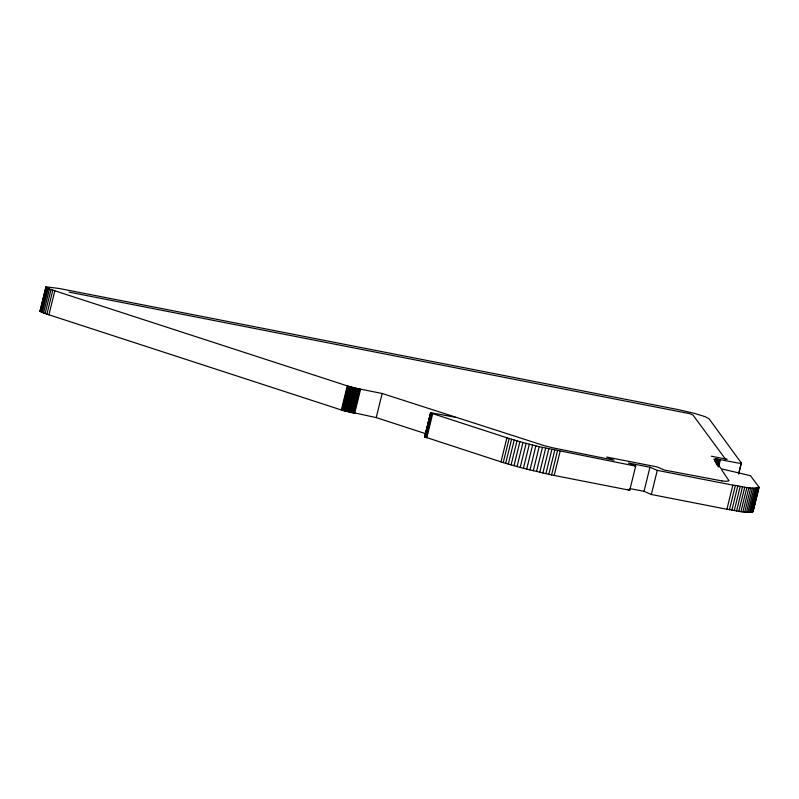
<?xml version="1.0" encoding="UTF-8"?>
<svg xmlns="http://www.w3.org/2000/svg" width="799" height="799" viewBox="0 0 799 799"><rect width="100%" height="100%" fill="white"/><g stroke="black" fill="none" stroke-linecap="round" stroke-linejoin="round"><path stroke-width="1.2" d="M425.847 433.747L376.229 417.607L341.902 410.167L43.575 313.048L39.95 311.131L46.002 286.831L59.206 288.489L677.592 409.488L694.591 413.383L705.237 416.718L709.073 418.806L741.322 462.981L738.685 473.907M40.11 311.38L46.002 286.831M41.678 306.017L43.456 298.786M44.045 296.369L45.823 289.138M40.559 311.7L46.482 287.58L46.032 287.26M41.288 312.089L47.211 287.97L46.482 287.58M42.297 312.539L48.22 288.419L47.211 287.97M43.575 313.048L49.498 288.928L48.22 288.419M45.104 313.617L51.026 289.498L49.498 288.928M46.891 314.247L52.814 290.127L51.026 289.498M48.909 314.916L54.831 290.796L52.814 290.127M341.343 409.997L347.265 385.877L54.831 290.796M341.902 410.167L347.825 386.057L347.265 385.877M342.511 410.356L348.434 386.237L347.825 386.057M343.171 410.556L349.093 386.436L348.434 386.237M343.86 410.756L349.792 386.636L349.093 386.436M344.599 410.966L350.521 386.846L349.792 386.636M345.358 411.175L351.28 387.056L350.521 386.846M346.147 411.385L352.069 387.265L351.28 387.056M346.946 411.595L352.868 387.475L352.069 387.265M347.765 411.805L353.687 387.695L352.868 387.475M348.584 412.014L354.516 387.895L353.687 387.695M349.413 412.214L355.335 388.104L382.152 393.488L543.819 445.522A41.059 3.645 13.8 0 0 553.098 447.889L613.962 460.184L606.651 457.038L657.028 466.896L664.339 470.042L721.906 480.918M350.222 412.414L356.154 388.294M351.031 412.604L356.953 388.484M351.81 412.783L357.732 388.664M352.569 412.953L358.491 388.833M353.298 413.113L359.22 388.993M353.997 413.253L359.92 389.133M354.646 413.383L360.569 389.263M376.229 417.607L382.152 393.488M741.352 463.05L740.693 463.25A14.312 1.268 13.8 0 1 738.306 463.07L718.561 459.345L713.847 459.115L721.277 468.813L750.521 475.705L758.92 487.09C751.899 490.236 740.923 485.782 732.833 485.143L657.267 470.361L649.947 467.225L628.354 463.001L635.674 466.137L629.752 490.256L551.58 474.946L523.415 468.314L503.22 462.611L424.599 436.893L430.611 412.644L455.4 417.308M424.708 436.973L430.791 412.634M424.888 437.073L430.611 412.644M425.997 433.148L427.775 425.907M428.364 423.5L430.142 416.259M425.138 437.183L430.811 412.953M425.458 437.313L431.061 413.063M425.847 437.452L431.38 413.193M426.286 437.612L431.77 413.333M426.796 437.772L432.718 413.662L432.209 413.492M500.983 461.902L506.906 437.782L432.718 413.662M503.22 462.611L509.143 438.491L506.906 437.782M505.657 463.36L511.59 439.24L509.143 438.491M508.284 464.139L514.206 440.029L511.59 439.24M511.07 464.948L516.993 440.838L514.206 440.029M513.997 465.777L519.919 441.657L516.993 440.838M517.053 466.626L522.975 442.506L519.919 441.657M520.189 467.465L526.122 443.355L522.975 442.506M523.415 468.314L529.337 444.204L526.122 443.355M526.681 469.163L532.603 445.043L529.337 444.204M529.967 469.992L535.889 445.872L532.603 445.043M533.263 470.801L539.185 446.681L635.674 466.137M536.519 471.59L542.441 447.47M539.734 472.349L545.657 448.229M542.871 473.058L548.793 448.948M545.907 473.737L551.829 449.617M548.813 474.366L554.736 450.246M551.58 474.946L557.512 450.826M554.186 475.465L560.109 451.345M758.92 487.09L752.998 511.21C745.976 514.356 735 509.902 726.91 509.263L651.345 494.481L644.024 491.335L649.947 467.225M651.345 494.481L657.267 470.361M714.915 461.363L715.514 458.946M715.345 461.403L715.934 458.986M715.505 462.651L716.393 459.035M716.004 462.711L716.893 459.095M716.234 463.989L717.422 459.165M716.793 464.069L717.981 459.245M717.083 465.368L718.561 459.345M717.682 465.477L719.16 459.445M718.001 466.796L719.779 459.555M718.621 466.916L720.398 459.675M726.91 509.263L732.833 485.143M729.407 509.742L735.33 485.622M738.656 473.827L741.322 462.981M731.864 510.181L737.787 486.072M734.261 510.601L740.194 486.481M736.588 510.97L742.511 486.851M738.815 511.3L744.748 487.18M740.943 511.59L746.865 487.47M742.93 511.829L748.853 487.71M744.778 512.019L750.7 487.899M746.476 512.169L752.398 488.049M747.994 512.259L753.916 488.139M749.342 512.309L755.265 488.189M750.491 512.299L756.413 488.179M751.44 512.239L757.362 488.119M752.189 512.129L758.111 488.009M752.718 511.969L758.641 487.849M753.028 511.76L759.05 487.39M725.192 459.125L727.19 459.295M39.95 311.131L40.489 310.841M426.237 436.903L424.599 436.893M711.36 456.209L726.111 459.105M69.044 292.124L689.797 413.682L693.003 415.051L725.412 459.035M629.632 488.529L644.024 491.335M354.516 387.895L355.335 388.104M535.889 445.872L539.185 446.681M627.664 489.358L629.752 490.256M721.707 469.912L729.028 480.748L726.461 481.258A41.059 3.645 13.8 0 1 721.906 480.918"/></g></svg>
